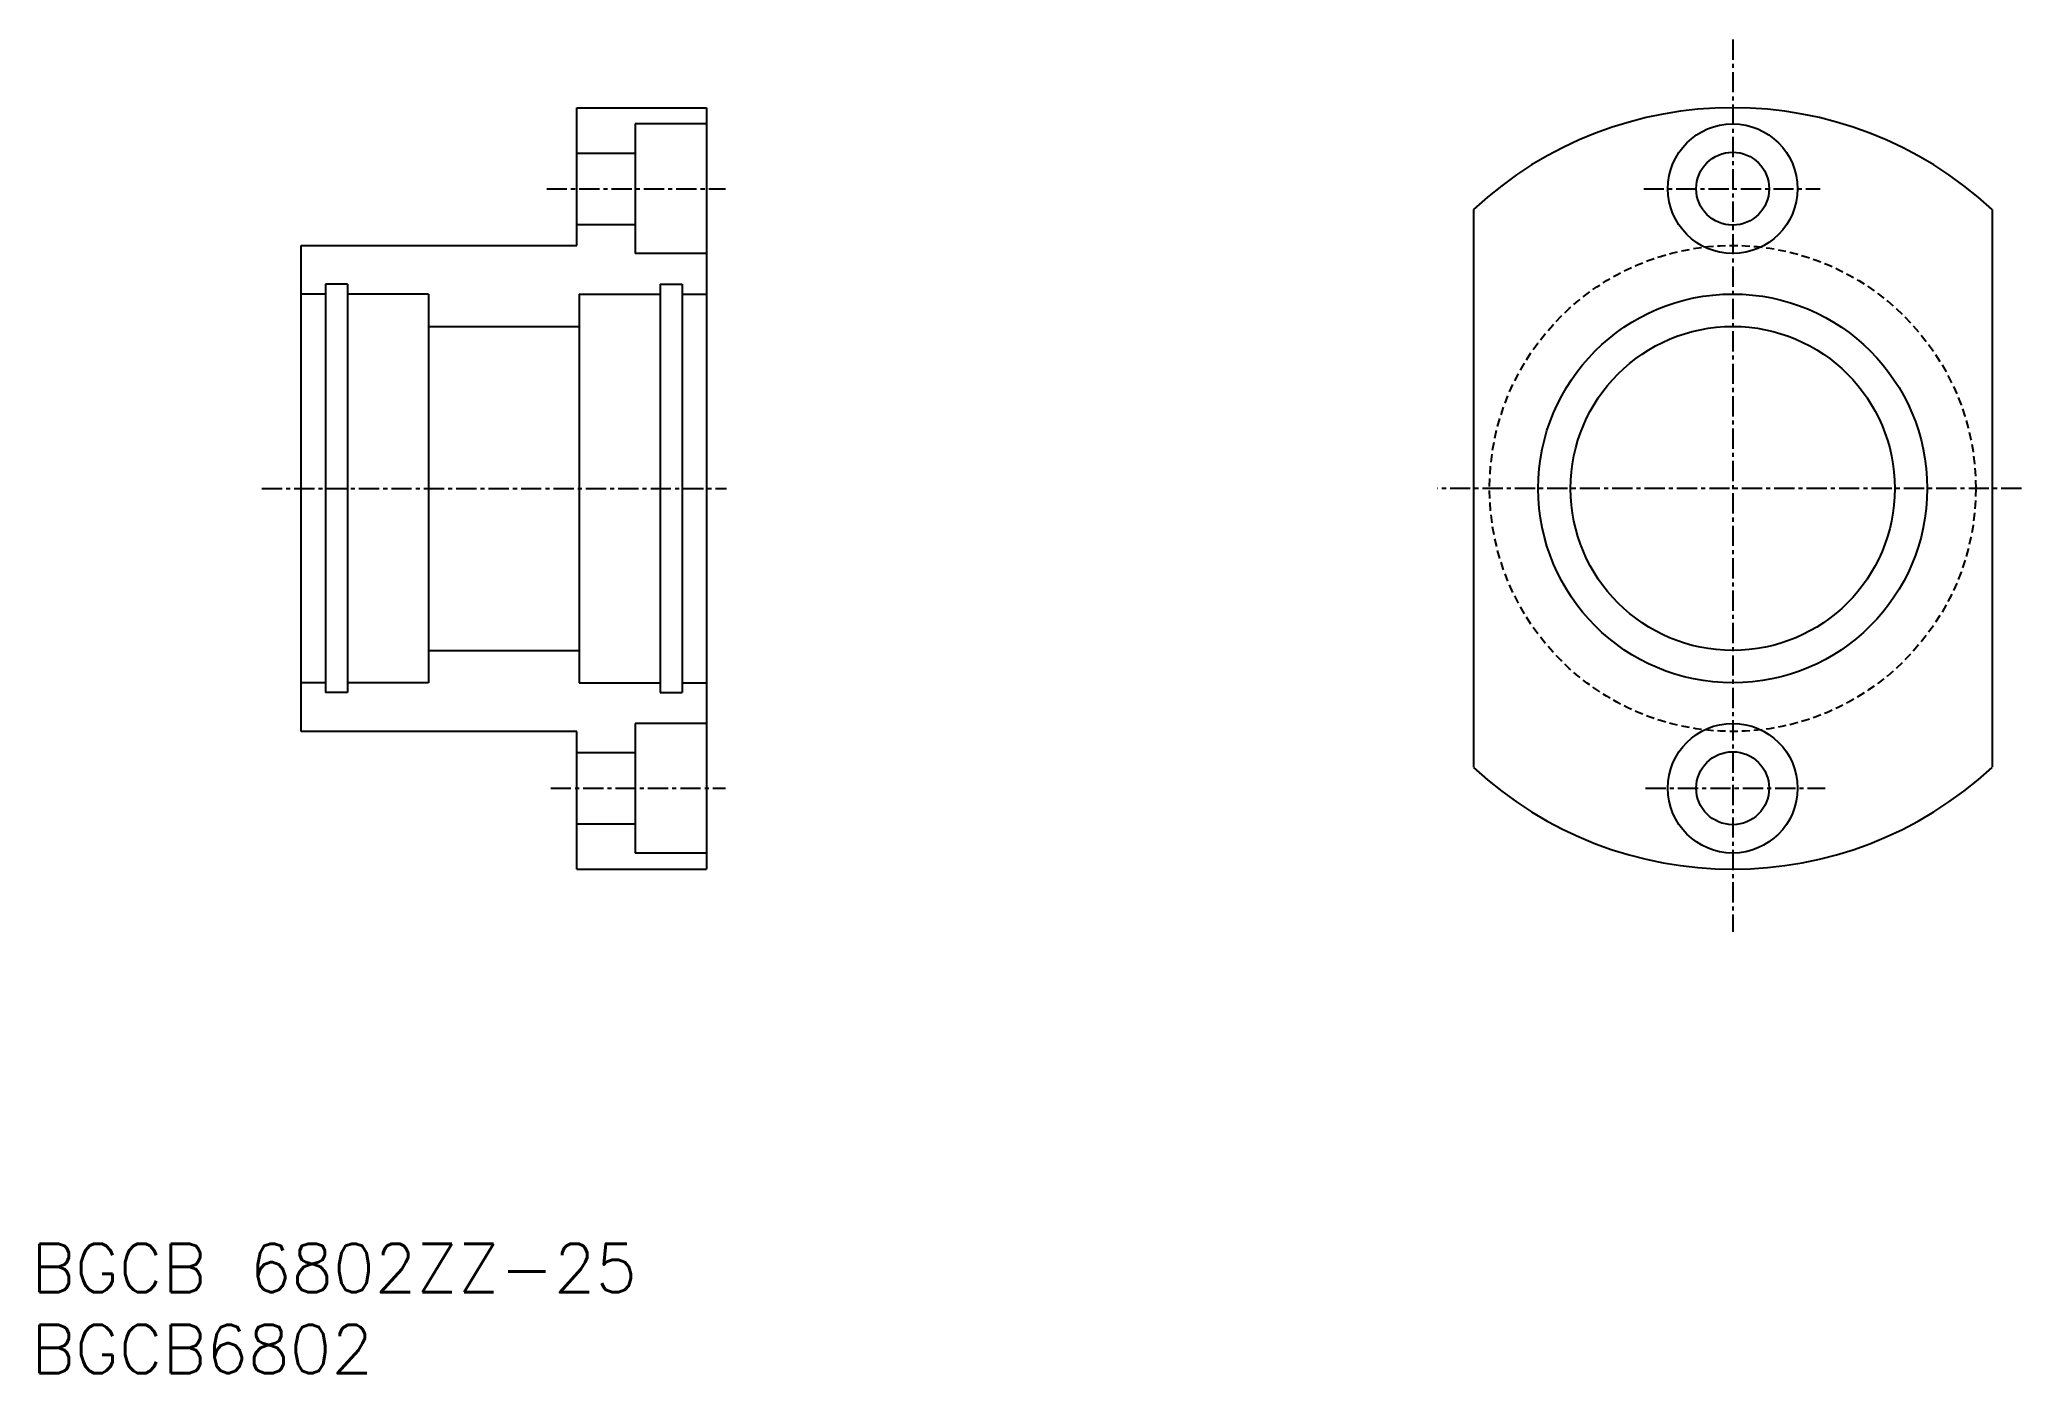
# Model space of a CAD drawing. Extents: x 45 to 168, y 37 to 120.
import ezdxf
from ezdxf.enums import TextEntityAlignment as Align

# ---------------------------------------------------------------- set-up
doc = ezdxf.new("R2010")
doc.units = 0
doc.linetypes.add('CENTER', pattern=[2, 1.25, -0.25, 0.25, -0.25])
doc.linetypes.add('DASHED', pattern=[0.75, 0.5, -0.25])
doc.layers.get('0').update_dxf_attribs({"linetype": 'CONTINUOUS'})
doc.layers.add('CENTER', color=1, linetype='CENTER')
doc.styles.get("Standard").update_dxf_attribs({"font": 'txt.shx', "bigfont": 'extfont.shx'})

msp = doc.modelspace()

# ---------------------------------------------------------------- linework, layer by layer
at = {"color": 7, "linetype": 'CONTINUOUS'}
for p, q in [((78.44, 106.91), (78.44, 115.41)), ((78.44, 115.41), (86.44, 115.41)), ((86.44, 115.41), (86.44, 68.41)), ((86.44, 114.41), (82.04, 114.41)), ((82.04, 114.41), (82.04, 106.41)), ((78.44, 112.61), (82.04, 112.61)), ((133.76, 109.13), (133.76, 74.7)), ((165.76, 109.13), (165.76, 74.7)), ((78.44, 108.21), (82.04, 108.21)), ((61.44, 76.91), (61.44, 106.91)), ((61.44, 106.91), (78.44, 106.91)), ((86.44, 106.41), (82.04, 106.41)), ((62.94, 104.51), (62.94, 79.31)), ((64.29, 104.51), (62.94, 104.51)), ((64.29, 104.51), (64.29, 79.31)), ((83.59, 104.51), (84.94, 104.51)), ((83.59, 104.51), (83.59, 79.31)), ((84.94, 104.51), (84.94, 79.31)), ((62.94, 103.91), (61.44, 103.91)), ((69.29, 103.91), (64.29, 103.91)), ((69.29, 103.91), (69.29, 79.91)), ((78.59, 103.91), (83.59, 103.91)), ((78.59, 103.91), (78.59, 79.91)), ((84.94, 103.91), (86.44, 103.91)), ((69.29, 101.91), (78.59, 101.91)), ((69.29, 81.91), (78.59, 81.91)), ((62.94, 79.91), (61.44, 79.91)), ((69.29, 79.91), (64.29, 79.91)), ((78.59, 79.91), (83.59, 79.91)), ((84.94, 79.91), (86.44, 79.91)), ((64.29, 79.31), (62.94, 79.31)), ((83.59, 79.31), (84.94, 79.31)), ((82.04, 77.41), (82.04, 69.41)), ((86.44, 77.41), (82.04, 77.41)), ((78.44, 76.91), (61.44, 76.91)), ((78.44, 68.41), (78.44, 76.91)), ((78.44, 75.61), (82.04, 75.61)), ((78.44, 71.21), (82.04, 71.21)), ((86.44, 69.41), (82.04, 69.41)), ((78.44, 68.41), (86.44, 68.41))]:
    msp.add_line(p, q, dxfattribs=at)
for centre, radius in [((149.76, 110.41), 4), ((149.76, 110.41), 2.25), ((149.76, 91.91), 12), ((149.76, 91.91), 10), ((149.76, 73.41), 4), ((149.76, 73.41), 2.25)]:
    msp.add_circle(centre, radius, dxfattribs=at)
at = {"color": 3, "linetype": 'DASHED'}
msp.add_circle((149.76, 91.91), 15, dxfattribs=at)
at = {"color": 7, "linetype": 'CONTINUOUS'}
for start, end in [(47.0898, 132.9102), (227.0898, 312.9102)]:
    msp.add_arc((149.76, 91.91), 23.5, start, end, dxfattribs=at)
at = {"layer": 'CENTER', "color": 1, "linetype": 'CENTER'}
for p, q in [((149.76, 119.61), (149.76, 64.54)), ((76.58, 110.41), (87.62, 110.41)), ((144.27, 110.41), (155.15, 110.41)), ((59, 91.91), (87.68, 91.91)), ((167.57, 91.91), (131.55, 91.91)), ((76.83, 73.41), (87.62, 73.41)), ((144.38, 73.41), (155.46, 73.41))]:
    msp.add_line(p, q, dxfattribs=at)

# ---------------------------------------------------------------- texts
at = {"color": 7, "linetype": 'CONTINUOUS'}
for s, p in [('BGCB 6802ZZ-25', (44.78, 43.8)), ('BGCB6802', (44.78, 38.8))]:
    msp.add_text(s, height=3, dxfattribs=at).set_placement(p, align=Align.MIDDLE_LEFT)

doc.saveas('drawing.dxf')
